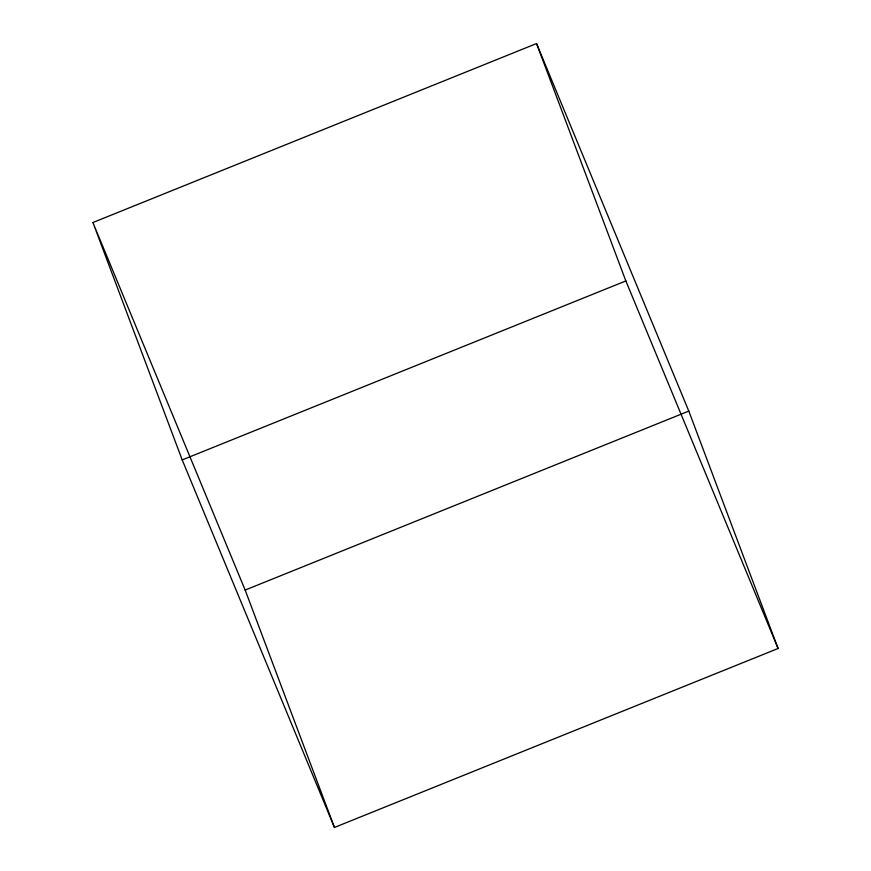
<?xml version="1.0" encoding="UTF-8"?>
<svg xmlns="http://www.w3.org/2000/svg" width="871" height="871" viewBox="0 0 871 871"><rect width="100%" height="100%" fill="white"/><g stroke="black" fill="none" stroke-linecap="round" stroke-linejoin="round"><path stroke-width="1.31" d="M92.914 222.519L536.558 43.55L688.798 411.09L778.086 648.481L334.442 827.45L182.202 459.91L92.914 222.519L245.154 590.059L334.442 827.45M182.202 459.91L625.846 280.941L536.558 43.55M245.154 590.059L688.798 411.09M625.846 280.941L778.086 648.481"/></g></svg>
